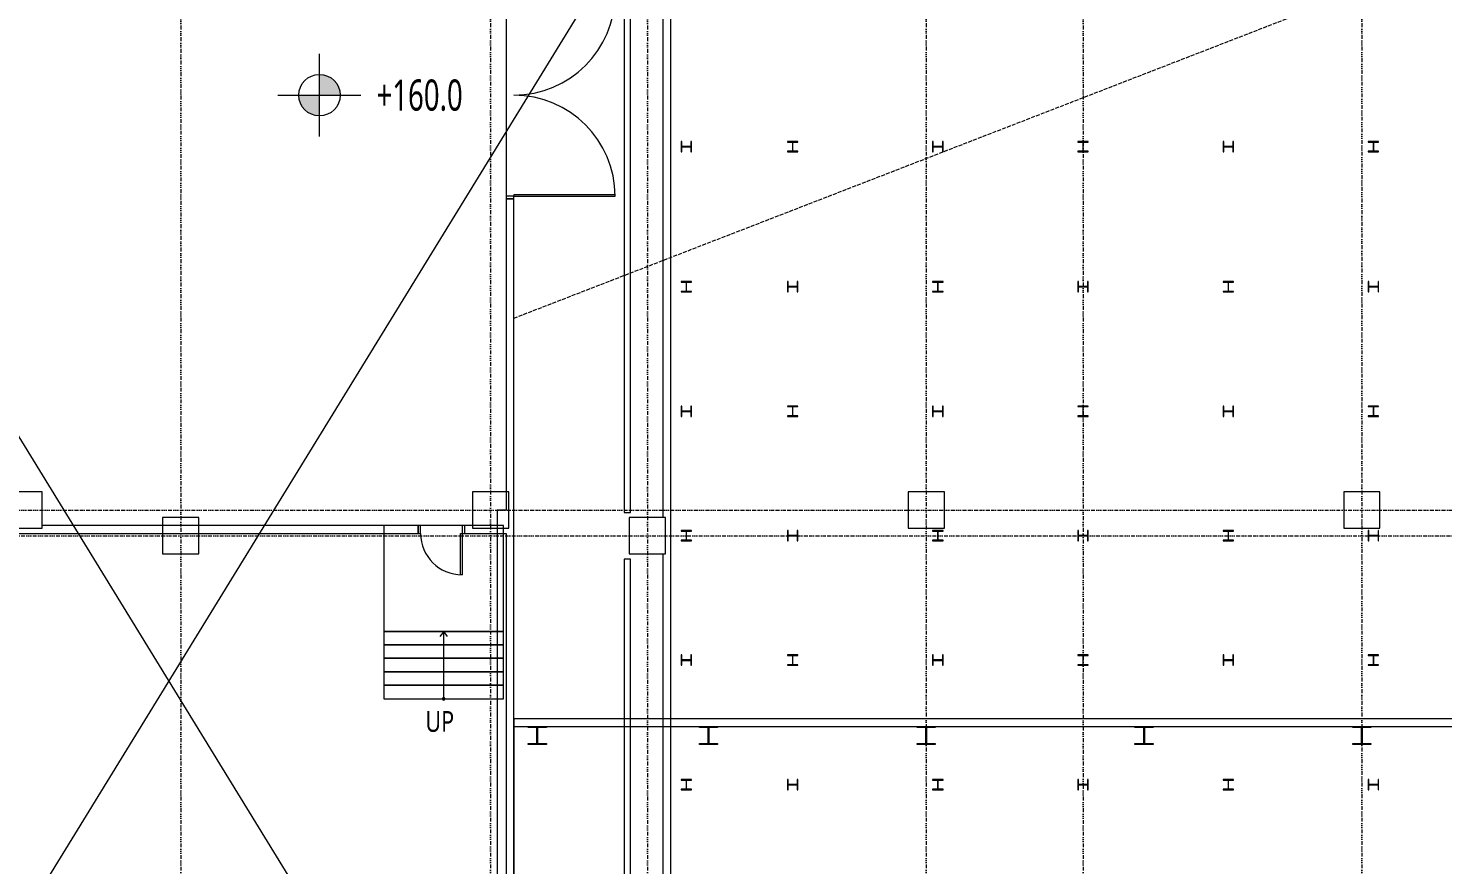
# Model space of a CAD drawing. Extents: x -168053 to 290600, y -560063 to 131745.
# Drawn here: x 6061 to 33335, y 8655 to 24785 of the extents above; entities that cross this region are included whole.
import ezdxf

# ---------------------------------------------------------------- set-up
doc = ezdxf.new("R2010")
doc.units = 0
doc.header["$LTSCALE"] = 250
for name, pattern in [('H12PL1$0$HIDDEN', [0.4, 0.3, -0.1]), ('H12PL1$0$JJP_三點線', [0.9, 0.3, -0.15, 0, -0.15, 0, -0.15, 0, -0.15]), ('H12PL25$0$JJP_三點線', [0.9, 0.3, -0.15, 0, -0.15, 0, -0.15, 0, -0.15])]:
    doc.linetypes.add(name, pattern=pattern)
for name, color, linetype in [('H12PL1$0$A-LABEL-HIGH.200K', 252, 'Continuous'), ('H12PL1$0$A-OBJE-2D', 252, 'Continuous'), ('H12PL1$0$A-STRS', 252, 'Continuous'), ('H12PL1$0$A-TEXT', 252, 'Continuous'), ('H12PL1$0$A-WALL-IN', 252, 'Continuous'), ('H12PL1$0$A-WALL-IN.200K', 252, 'Continuous'), ('H12PL1$0$Door', 252, 'Continuous'), ('H12PL1$0$Hattch', 252, 'Continuous'), ('H12PL1$0$S-COL', 252, 'Continuous'), ('H12PL1$0$S-COL.200K', 252, 'Continuous'), ('H12PL1$0$S-FNDN', 252, 'Continuous'), ('H12PL1$0$S-GRID', 252, 'Continuous'), ('H12PL1$0$S-SLAB-SHOW', 252, 'Continuous'), ('H12PL1$0$S-SLAB-SHOW.200K', 252, 'Continuous'), ('H12PL25$0$A-OBJE-2D', 252, 'Continuous'), ('H12PL25$0$A-WALL-IN', 252, 'Continuous'), ('H12PL25$0$S-COL', 252, 'Continuous'), ('H12PL25$0$S-GRID', 252, 'Continuous')]:
    doc.layers.add(name, color=color, linetype=linetype)
doc.styles.add('H12PL1$0$Standard', font='', dxfattribs={"width": 0.8})
doc.styles.get('H12PL1$0$Standard').set_extended_font_data('Microsoft JhengHei')

# ---------------------------------------------------------------- blocks, each defined once
blk = doc.blocks.new('H12PL25')
at = {"layer": 'H12PL25$0$A-OBJE-2D', "lineweight": 0}
for p, q in [((0, -2100), (17550, 26490)), ((17550, -2100), (0, 26490))]:
    blk.add_line(p, q, dxfattribs=at)
at = {"layer": 'H12PL25$0$A-WALL-IN', "lineweight": 0, "flags": 128}
for points in [[(18450, 450), (18450, 85450)], [(17550, 29550), (17550, 15450)], [(17672, 15450), (17672, 29550)], [(18300, 29650), (18300, 15350)], [(17550, 15450), (17672, 15450)], [(17672, 14550), (17550, 14550)], [(17550, 14550), (17550, 450)], [(17672, 450), (17672, 14550)], [(18300, 14650), (18300, 450)]]:
    blk.add_lwpolyline(points, dxfattribs=at)
at = {"layer": 'H12PL25$0$S-COL', "lineweight": 0, "flags": 128}
for points in [[(18850, 22600), (18838, 22600), (18838, 22517, -0.41421356), (18825, 22504), (18675, 22504, -0.41421356), (18662, 22517), (18662, 22600), (18650, 22600), (18650, 22400), (18662, 22400), (18662, 22483, -0.41421356), (18675, 22496), (18825, 22496, -0.41421356), (18838, 22483), (18838, 22400), (18850, 22400)], [(20900, 22400), (20900, 22412), (20817, 22412, -0.41421356), (20804, 22425), (20804, 22575, -0.41421356), (20817, 22588), (20900, 22588), (20900, 22600), (20700, 22600), (20700, 22588), (20783, 22588, -0.41421356), (20796, 22575), (20796, 22425, -0.41421356), (20783, 22412), (20700, 22412), (20700, 22400)], [(23700, 22600), (23688, 22600), (23688, 22517, -0.41421356), (23675, 22504), (23525, 22504, -0.41421356), (23512, 22517), (23512, 22600), (23500, 22600), (23500, 22400), (23512, 22400), (23512, 22483, -0.41421356), (23525, 22496), (23675, 22496, -0.41421356), (23688, 22483), (23688, 22400), (23700, 22400)], [(26500, 22400), (26500, 22412), (26417, 22412, -0.41421356), (26404, 22425), (26404, 22575, -0.41421356), (26417, 22588), (26500, 22588), (26500, 22600), (26300, 22600), (26300, 22588), (26383, 22588, -0.41421356), (26396, 22575), (26396, 22425, -0.41421356), (26383, 22412), (26300, 22412), (26300, 22400)], [(29300, 22600), (29288, 22600), (29288, 22517, -0.41421356), (29275, 22504), (29125, 22504, -0.41421356), (29112, 22517), (29112, 22600), (29100, 22600), (29100, 22400), (29112, 22400), (29112, 22483, -0.41421356), (29125, 22496), (29275, 22496, -0.41421356), (29288, 22483), (29288, 22400), (29300, 22400)], [(32100, 22400), (32100, 22412), (32017, 22412, -0.41421356), (32004, 22425), (32004, 22575, -0.41421356), (32017, 22588), (32100, 22588), (32100, 22600), (31900, 22600), (31900, 22588), (31983, 22588, -0.41421356), (31996, 22575), (31996, 22425, -0.41421356), (31983, 22412), (31900, 22412), (31900, 22400)], [(18850, 19700), (18850, 19712), (18767, 19712, -0.41421356), (18754, 19725), (18754, 19875, -0.41421356), (18767, 19888), (18850, 19888), (18850, 19900), (18650, 19900), (18650, 19888), (18733, 19888, -0.41421356), (18746, 19875), (18746, 19725, -0.41421356), (18733, 19712), (18650, 19712), (18650, 19700)], [(20900, 19900), (20888, 19900), (20888, 19817, -0.41421356), (20875, 19804), (20725, 19804, -0.41421356), (20712, 19817), (20712, 19900), (20700, 19900), (20700, 19700), (20712, 19700), (20712, 19783, -0.41421356), (20725, 19796), (20875, 19796, -0.41421356), (20888, 19783), (20888, 19700), (20900, 19700)], [(23700, 19700), (23700, 19712), (23617, 19712, -0.41421356), (23604, 19725), (23604, 19875, -0.41421356), (23617, 19888), (23700, 19888), (23700, 19900), (23500, 19900), (23500, 19888), (23583, 19888, -0.41421356), (23596, 19875), (23596, 19725, -0.41421356), (23583, 19712), (23500, 19712), (23500, 19700)], [(26500, 19900), (26488, 19900), (26488, 19817, -0.41421356), (26475, 19804), (26325, 19804, -0.41421356), (26312, 19817), (26312, 19900), (26300, 19900), (26300, 19700), (26312, 19700), (26312, 19783, -0.41421356), (26325, 19796), (26475, 19796, -0.41421356), (26488, 19783), (26488, 19700), (26500, 19700)], [(29300, 19700), (29300, 19712), (29217, 19712, -0.41421356), (29204, 19725), (29204, 19875, -0.41421356), (29217, 19888), (29300, 19888), (29300, 19900), (29100, 19900), (29100, 19888), (29183, 19888, -0.41421356), (29196, 19875), (29196, 19725, -0.41421356), (29183, 19712), (29100, 19712), (29100, 19700)], [(32100, 19900), (32088, 19900), (32088, 19817, -0.41421356), (32075, 19804), (31925, 19804, -0.41421356), (31912, 19817), (31912, 19900), (31900, 19900), (31900, 19700), (31912, 19700), (31912, 19783, -0.41421356), (31925, 19796), (32075, 19796, -0.41421356), (32088, 19783), (32088, 19700), (32100, 19700)], [(18850, 17500), (18838, 17500), (18838, 17417, -0.41421356), (18825, 17404), (18675, 17404, -0.41421356), (18662, 17417), (18662, 17500), (18650, 17500), (18650, 17300), (18662, 17300), (18662, 17383, -0.41421356), (18675, 17396), (18825, 17396, -0.41421356), (18838, 17383), (18838, 17300), (18850, 17300)], [(20900, 17300), (20900, 17312), (20817, 17312, -0.41421356), (20804, 17325), (20804, 17475, -0.41421356), (20817, 17488), (20900, 17488), (20900, 17500), (20700, 17500), (20700, 17488), (20783, 17488, -0.41421356), (20796, 17475), (20796, 17325, -0.41421356), (20783, 17312), (20700, 17312), (20700, 17300)], [(23700, 17500), (23688, 17500), (23688, 17417, -0.41421356), (23675, 17404), (23525, 17404, -0.41421356), (23512, 17417), (23512, 17500), (23500, 17500), (23500, 17300), (23512, 17300), (23512, 17383, -0.41421356), (23525, 17396), (23675, 17396, -0.41421356), (23688, 17383), (23688, 17300), (23700, 17300)], [(26500, 17300), (26500, 17312), (26417, 17312, -0.41421356), (26404, 17325), (26404, 17475, -0.41421356), (26417, 17488), (26500, 17488), (26500, 17500), (26300, 17500), (26300, 17488), (26383, 17488, -0.41421356), (26396, 17475), (26396, 17325, -0.41421356), (26383, 17312), (26300, 17312), (26300, 17300)], [(29300, 17500), (29288, 17500), (29288, 17417, -0.41421356), (29275, 17404), (29125, 17404, -0.41421356), (29112, 17417), (29112, 17500), (29100, 17500), (29100, 17300), (29112, 17300), (29112, 17383, -0.41421356), (29125, 17396), (29275, 17396, -0.41421356), (29288, 17383), (29288, 17300), (29300, 17300)], [(32100, 17300), (32100, 17312), (32017, 17312, -0.41421356), (32004, 17325), (32004, 17475, -0.41421356), (32017, 17488), (32100, 17488), (32100, 17500), (31900, 17500), (31900, 17488), (31983, 17488, -0.41421356), (31996, 17475), (31996, 17325, -0.41421356), (31983, 17312), (31900, 17312), (31900, 17300)], [(18850, 14900), (18850, 14912), (18767, 14912, -0.41421356), (18754, 14925), (18754, 15075, -0.41421356), (18767, 15088), (18850, 15088), (18850, 15100), (18650, 15100), (18650, 15088), (18733, 15088, -0.41421356), (18746, 15075), (18746, 14925, -0.41421356), (18733, 14912), (18650, 14912), (18650, 14900)], [(20900, 15100), (20888, 15100), (20888, 15017, -0.41421356), (20875, 15004), (20725, 15004, -0.41421356), (20712, 15017), (20712, 15100), (20700, 15100), (20700, 14900), (20712, 14900), (20712, 14983, -0.41421356), (20725, 14996), (20875, 14996, -0.41421356), (20888, 14983), (20888, 14900), (20900, 14900)], [(23700, 14900), (23700, 14912), (23617, 14912, -0.41421356), (23604, 14925), (23604, 15075, -0.41421356), (23617, 15088), (23700, 15088), (23700, 15100), (23500, 15100), (23500, 15088), (23583, 15088, -0.41421356), (23596, 15075), (23596, 14925, -0.41421356), (23583, 14912), (23500, 14912), (23500, 14900)], [(26500, 15100), (26488, 15100), (26488, 15017, -0.41421356), (26475, 15004), (26325, 15004, -0.41421356), (26312, 15017), (26312, 15100), (26300, 15100), (26300, 14900), (26312, 14900), (26312, 14983, -0.41421356), (26325, 14996), (26475, 14996, -0.41421356), (26488, 14983), (26488, 14900), (26500, 14900)], [(29300, 14900), (29300, 14912), (29217, 14912, -0.41421356), (29204, 14925), (29204, 15075, -0.41421356), (29217, 15088), (29300, 15088), (29300, 15100), (29100, 15100), (29100, 15088), (29183, 15088, -0.41421356), (29196, 15075), (29196, 14925, -0.41421356), (29183, 14912), (29100, 14912), (29100, 14900)], [(32100, 15100), (32088, 15100), (32088, 15017, -0.41421356), (32075, 15004), (31925, 15004, -0.41421356), (31912, 15017), (31912, 15100), (31900, 15100), (31900, 14900), (31912, 14900), (31912, 14983, -0.41421356), (31925, 14996), (32075, 14996, -0.41421356), (32088, 14983), (32088, 14900), (32100, 14900)], [(18850, 12700), (18838, 12700), (18838, 12617, -0.41421356), (18825, 12604), (18675, 12604, -0.41421356), (18662, 12617), (18662, 12700), (18650, 12700), (18650, 12500), (18662, 12500), (18662, 12583, -0.41421356), (18675, 12596), (18825, 12596, -0.41421356), (18838, 12583), (18838, 12500), (18850, 12500)], [(20900, 12500), (20900, 12512), (20817, 12512, -0.41421356), (20804, 12525), (20804, 12675, -0.41421356), (20817, 12688), (20900, 12688), (20900, 12700), (20700, 12700), (20700, 12688), (20783, 12688, -0.41421356), (20796, 12675), (20796, 12525, -0.41421356), (20783, 12512), (20700, 12512), (20700, 12500)], [(23700, 12700), (23688, 12700), (23688, 12617, -0.41421356), (23675, 12604), (23525, 12604, -0.41421356), (23512, 12617), (23512, 12700), (23500, 12700), (23500, 12500), (23512, 12500), (23512, 12583, -0.41421356), (23525, 12596), (23675, 12596, -0.41421356), (23688, 12583), (23688, 12500), (23700, 12500)], [(26500, 12500), (26500, 12512), (26417, 12512, -0.41421356), (26404, 12525), (26404, 12675, -0.41421356), (26417, 12688), (26500, 12688), (26500, 12700), (26300, 12700), (26300, 12688), (26383, 12688, -0.41421356), (26396, 12675), (26396, 12525, -0.41421356), (26383, 12512), (26300, 12512), (26300, 12500)], [(29300, 12700), (29288, 12700), (29288, 12617, -0.41421356), (29275, 12604), (29125, 12604, -0.41421356), (29112, 12617), (29112, 12700), (29100, 12700), (29100, 12500), (29112, 12500), (29112, 12583, -0.41421356), (29125, 12596), (29275, 12596, -0.41421356), (29288, 12583), (29288, 12500), (29300, 12500)], [(32100, 12500), (32100, 12512), (32017, 12512, -0.41421356), (32004, 12525), (32004, 12675, -0.41421356), (32017, 12688), (32100, 12688), (32100, 12700), (31900, 12700), (31900, 12688), (31983, 12688, -0.41421356), (31996, 12675), (31996, 12525, -0.41421356), (31983, 12512), (31900, 12512), (31900, 12500)], [(18850, 10100), (18850, 10112), (18767, 10112, -0.41421356), (18754, 10125), (18754, 10275, -0.41421356), (18767, 10288), (18850, 10288), (18850, 10300), (18650, 10300), (18650, 10288), (18733, 10288, -0.41421356), (18746, 10275), (18746, 10125, -0.41421356), (18733, 10112), (18650, 10112), (18650, 10100)], [(20900, 10300), (20888, 10300), (20888, 10217, -0.41421356), (20875, 10204), (20725, 10204, -0.41421356), (20712, 10217), (20712, 10300), (20700, 10300), (20700, 10100), (20712, 10100), (20712, 10183, -0.41421356), (20725, 10196), (20875, 10196, -0.41421356), (20888, 10183), (20888, 10100), (20900, 10100)], [(23700, 10100), (23700, 10112), (23617, 10112, -0.41421356), (23604, 10125), (23604, 10275, -0.41421356), (23617, 10288), (23700, 10288), (23700, 10300), (23500, 10300), (23500, 10288), (23583, 10288, -0.41421356), (23596, 10275), (23596, 10125, -0.41421356), (23583, 10112), (23500, 10112), (23500, 10100)], [(26500, 10300), (26488, 10300), (26488, 10217, -0.41421356), (26475, 10204), (26325, 10204, -0.41421356), (26312, 10217), (26312, 10300), (26300, 10300), (26300, 10100), (26312, 10100), (26312, 10183, -0.41421356), (26325, 10196), (26475, 10196, -0.41421356), (26488, 10183), (26488, 10100), (26500, 10100)], [(29300, 10100), (29300, 10112), (29217, 10112, -0.41421356), (29204, 10125), (29204, 10275, -0.41421356), (29217, 10288), (29300, 10288), (29300, 10300), (29100, 10300), (29100, 10288), (29183, 10288, -0.41421356), (29196, 10275), (29196, 10125, -0.41421356), (29183, 10112), (29100, 10112), (29100, 10100)], [(32100, 10300), (32088, 10300), (32088, 10217, -0.41421356), (32075, 10204), (31925, 10204, -0.41421356), (31912, 10217), (31912, 10300), (31900, 10300), (31900, 10100), (31912, 10100), (31912, 10183, -0.41421356), (31925, 10196), (32075, 10196, -0.41421356), (32088, 10183), (32088, 10100), (32100, 10100)]]:
    blk.add_lwpolyline(points, format="xyb", close=True, dxfattribs=at)
for points in [[(8650, 14650), (9350, 14650), (9350, 15350), (8650, 15350)], [(17650, 14650), (18350, 14650), (18350, 15350), (17650, 15350)]]:
    blk.add_lwpolyline(points, close=True, dxfattribs=at)
at = {"layer": 'H12PL25$0$S-GRID', "linetype": 'H12PL25$0$JJP_三點線', "lineweight": 0}
for p, q in [((9000, 128250), (9000, -28000)), ((18000, 128250), (18000, -28000)), ((26400, 128250), (26400, -28000)), ((-29000, 15000), (289600, 15000))]:
    blk.add_line(p, q, dxfattribs=at)
blk = doc.blocks.new('H12PL1')
at = {"layer": 'H12PL1$0$Hattch', "linetype": 'Continuous', "lineweight": 0}
for points in [[(14700, 23000), (15100, 23000), (15069.55, 23153.07), (14982.84, 23282.84), (14853.07, 23369.55), (14700, 23400)], [(14700, 23000), (14300, 23000), (14330.45, 22846.93), (14417.16, 22717.16), (14546.93, 22630.45), (14700, 22600)]]:
    blk.add_hatch(color=256, dxfattribs=at).paths.add_polyline_path(points)
at = {"layer": 'H12PL1$0$A-LABEL-HIGH.200K', "lineweight": 0}
for p, q in [((14700, 22200), (14700, 23800)), ((13900, 23000), (15500, 23000))]:
    blk.add_line(p, q, dxfattribs=at)
blk.add_circle((14700, 23000), 400, dxfattribs=at)
at = {"layer": 'H12PL1$0$A-OBJE-2D', "linetype": 'H12PL1$0$HIDDEN', "lineweight": 0}
blk.add_line((18450, 18700), (192000, 85950), dxfattribs=at)
at = {"layer": 'H12PL1$0$A-STRS', "lineweight": 0}
for p, q in [((18250, 12660), (15940, 12660)), ((15940, 12660), (15940, 11360)), ((18250, 12660), (15940, 12660)), ((15940, 12660), (15940, 12400)), ((17095, 12660), (17020, 12560)), ((17095, 12400), (17095, 12660)), ((17170, 12560), (17095, 12660)), ((18250, 11360), (18250, 12660)), ((18250, 12400), (18250, 12660)), ((15940, 12400), (18250, 12400)), ((18250, 12400), (15940, 12400)), ((15940, 12400), (15940, 12140)), ((15940, 12400), (18250, 12400)), ((17095, 11620), (17095, 12400)), ((18250, 12140), (18250, 12400)), ((15940, 12140), (18250, 12140)), ((18250, 12140), (15940, 12140)), ((15940, 12140), (15940, 11880)), ((15940, 12140), (18250, 12140)), ((18250, 11880), (18250, 12140)), ((15940, 11880), (18250, 11880)), ((18250, 11880), (15940, 11880)), ((15940, 11880), (15940, 11620)), ((15940, 11880), (18250, 11880)), ((18250, 11620), (18250, 11880)), ((15940, 11620), (18250, 11620)), ((18250, 11620), (15940, 11620)), ((15940, 11620), (15940, 11360)), ((15940, 11620), (18250, 11620)), ((17095, 11360), (17095, 11620)), ((18250, 11360), (18250, 11620)), ((15940, 11360), (18250, 11360)), ((15940, 11360), (18250, 11360))]:
    blk.add_line(p, q, dxfattribs=at)
at = {"layer": 'H12PL1$0$A-STRS', "lineweight": 0, "flags": 128}
blk.add_lwpolyline([(17120, 11360, 1), (17070, 11360, 1)], format="xyb", close=True, dxfattribs=at)
at = {"layer": 'H12PL1$0$A-WALL-IN', "lineweight": 0}
for p, q in [((18450, 21000), (18300, 21000)), ((16600, 14550), (16600, 14700)), ((17500, 14550), (17500, 14700))]:
    blk.add_line(p, q, dxfattribs=at)
at = {"layer": 'H12PL1$0$A-WALL-IN', "lineweight": 0, "flags": 128}
for points in [[(18300, 21000), (18300, 15350)], [(18450, -350), (18450, 21000)], [(-380.5, 14550), (16600, 14550)], [(16600, 14700), (9350, 14700)], [(17650, 14700), (17500, 14700)], [(17500, 14550), (18300, 14550)], [(18300, 14550), (18300, 350)]]:
    blk.add_lwpolyline(points, dxfattribs=at)
at = {"layer": 'H12PL1$0$A-WALL-IN.200K', "lineweight": 0, "flags": 128}
for points in [[(39500, 10975), (18450, 10975)], [(18450, 10825), (18450, 10975)], [(18450, 10825), (18725, 10825)], [(19075, 10825), (22025, 10825)], [(22375, 10825), (26225, 10825)], [(26575, 10825), (30425, 10825)], [(30775, 10825), (34625, 10825)], [(34975, 10825), (38825, 10825)]]:
    blk.add_lwpolyline(points, dxfattribs=at)
at = {"layer": 'H12PL1$0$Door', "lineweight": 0}
for p, q in [((18450, 21050), (18300, 21050)), ((18300, 21050), (18300, 21000)), ((20400, 21080), (18450, 21080)), ((18450, 21080), (18450, 21050)), ((18450, 21050), (20400, 21050)), ((18450, 21000), (18450, 21050)), ((20400, 21050), (20400, 21080)), ((18300, 21000), (18450, 21000)), ((16650, 14700), (16600, 14700)), ((16600, 14700), (16600, 14550)), ((16600, 14550), (16650, 14550)), ((16650, 14550), (16650, 14700)), ((17420, 13750), (17420, 14550)), ((17420, 14550), (17450, 14550)), ((17500, 14700), (17450, 14700)), ((17450, 14700), (17450, 14550)), ((17450, 14550), (17450, 13750)), ((17450, 14550), (17500, 14550)), ((17500, 14550), (17500, 14700)), ((17450, 13750), (17420, 13750))]:
    blk.add_line(p, q, dxfattribs=at)
for centre, radius, start, end in [((18450, 24950), 1950, 270, 0), ((18450, 21050), 1950, 0, 90), ((17450, 14550), 800, 180, 270)]:
    blk.add_arc(centre, radius, start, end, dxfattribs=at)
at = {"layer": 'H12PL1$0$S-COL', "lineweight": 0, "flags": 128}
for points in [[(8650, 14650), (9350, 14650), (9350, 15350), (8650, 15350)], [(17650, 14650), (18350, 14650), (18350, 15350), (17650, 15350)], [(26050, 14650), (26750, 14650), (26750, 15350), (26050, 15350)], [(34450, 14650), (35150, 14650), (35150, 15350), (34450, 15350)]]:
    blk.add_lwpolyline(points, close=True, dxfattribs=at)
at = {"layer": 'H12PL1$0$S-COL.200K', "lineweight": 0, "flags": 128}
for points in [[(19075, 10825), (19075, 10806), (18913, 10806, 0.41421356), (18906, 10799), (18906, 10501, 0.41421356), (18913, 10494), (19075, 10494), (19075, 10475), (18725, 10475), (18725, 10494), (18887, 10494, 0.41421356), (18894, 10501), (18894, 10799, 0.41421356), (18887, 10806), (18725, 10806), (18725, 10825)], [(22375, 10825), (22375, 10806), (22213, 10806, 0.41421356), (22206, 10799), (22206, 10501, 0.41421356), (22213, 10494), (22375, 10494), (22375, 10475), (22025, 10475), (22025, 10494), (22187, 10494, 0.41421356), (22194, 10501), (22194, 10799, 0.41421356), (22187, 10806), (22025, 10806), (22025, 10825)], [(26575, 10825), (26575, 10806), (26413, 10806, 0.41421356), (26406, 10799), (26406, 10501, 0.41421356), (26413, 10494), (26575, 10494), (26575, 10475), (26225, 10475), (26225, 10494), (26387, 10494, 0.41421356), (26394, 10501), (26394, 10799, 0.41421356), (26387, 10806), (26225, 10806), (26225, 10825)], [(30775, 10825), (30775, 10806), (30613, 10806, 0.41421356), (30606, 10799), (30606, 10501, 0.41421356), (30613, 10494), (30775, 10494), (30775, 10475), (30425, 10475), (30425, 10494), (30587, 10494, 0.41421356), (30594, 10501), (30594, 10799, 0.41421356), (30587, 10806), (30425, 10806), (30425, 10825)], [(34975, 10825), (34975, 10806), (34813, 10806, 0.41421356), (34806, 10799), (34806, 10501, 0.41421356), (34813, 10494), (34975, 10494), (34975, 10475), (34625, 10475), (34625, 10494), (34787, 10494, 0.41421356), (34794, 10501), (34794, 10799, 0.41421356), (34787, 10806), (34625, 10806), (34625, 10825)]]:
    blk.add_lwpolyline(points, format="xyb", close=True, dxfattribs=at)
at = {"layer": 'H12PL1$0$S-FNDN', "lineweight": 0, "flags": 128}
blk.add_lwpolyline([(43500, 74700), (18300, 74700), (18300, 15000), (18125, 15000), (18125, -550), (93300, -550), (93300, 74700)], close=True, dxfattribs=at)
at = {"layer": 'H12PL1$0$S-GRID', "linetype": 'H12PL1$0$JJP_三點線', "lineweight": 0}
for p, q in [((18000, 128250), (18000, -28000)), ((26400, 128250), (26400, -28000)), ((34800, 128250), (34800, -28000)), ((-29000, 15000), (289600, 15000))]:
    blk.add_line(p, q, dxfattribs=at)
at = {"layer": 'H12PL1$0$S-SLAB-SHOW', "lineweight": 0, "flags": 128}
blk.add_lwpolyline([(15940, 12660), (18250, 12660), (18250, 14700), (15940, 14700)], close=True, dxfattribs=at)
at = {"layer": 'H12PL1$0$S-SLAB-SHOW.200K', "lineweight": 0, "flags": 128}
blk.add_lwpolyline([(18450, 10975), (18450, -330), (93300, -330), (93300, 15550), (97475, 15550), (97475, 18700), (39500, 18700), (39500, 10975)], close=True, dxfattribs=at)
at = {"layer": 'H12PL1$0$A-LABEL-HIGH.200K', "lineweight": 0, "insert": (15800, 22690.12), "char_height": 600, "attachment_point": 7, "style": 'H12PL1$0$Standard'}
blk.add_mtext('\\A1;{\\W0.68;+160.0}', dxfattribs=at)
at = {"layer": 'H12PL1$0$A-TEXT', "linetype": 'Continuous', "lineweight": 0, "insert": (16740.69, 10919.84), "char_height": 400, "attachment_point": 4, "style": 'H12PL1$0$Standard'}
blk.add_mtext('\\A1;UP', dxfattribs=at)

msp = doc.modelspace()

# ---------------------------------------------------------------- block references
msp.add_blockref('H12PL25', (0, 0))

# ---------------------------------------------------------------- next in the draw order: block references
msp.add_blockref('H12PL1', (-3024, 495))

doc.saveas('drawing.dxf')
